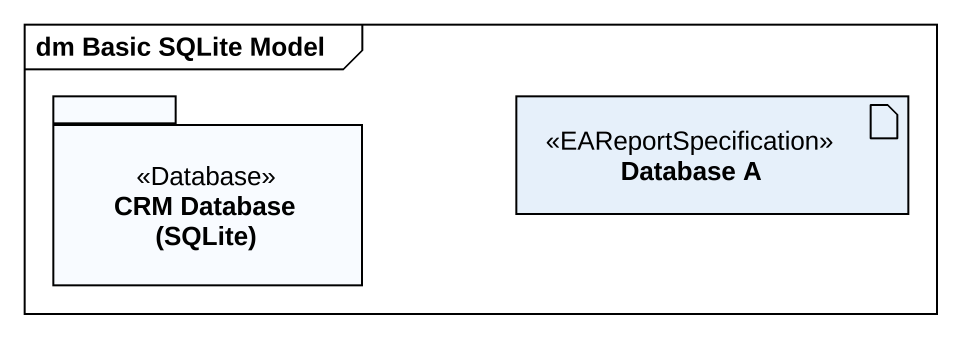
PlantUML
@startuml
mainframe dm Basic SQLite Model
package "CRM Database (SQLite)" as CRM_Database_SQLite <<Database>> {
}
artifact "Database A" as Database_A <<EAReportSpecification>>
@enduml
